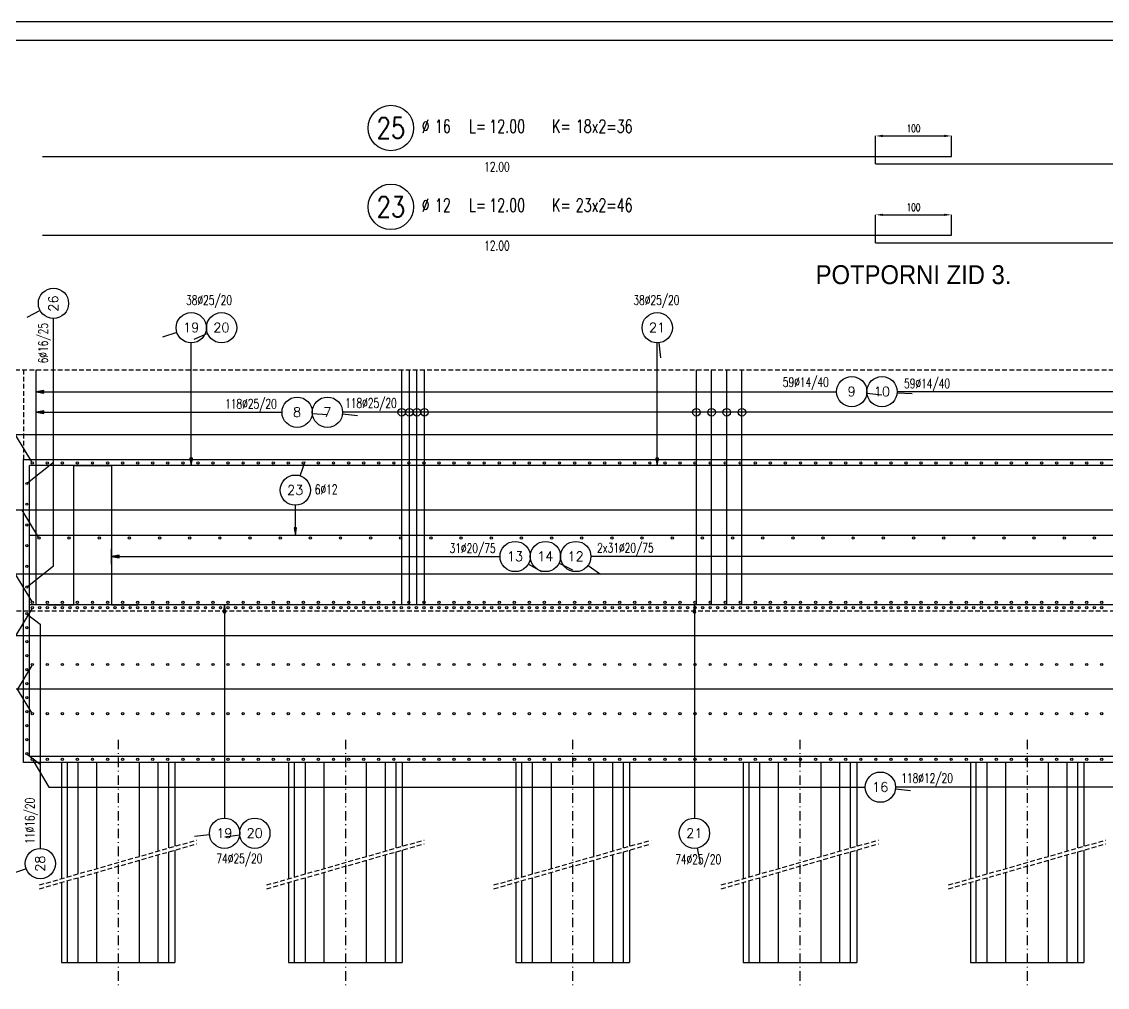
# Model space of a CAD drawing. Extents: x 3217 to 16371, y 373 to 2888.
# Drawn here: x 7930 to 9363, y 1613 to 2888 of the extents above; entities that cross this region are included whole.
import ezdxf
from ezdxf.enums import TextEntityAlignment as Align

# ---------------------------------------------------------------- set-up
doc = ezdxf.new("R2010")
doc.units = 0
doc.header["$LTSCALE"] = 50
doc.header["$PDMODE"] = 34
doc.header["$PDSIZE"] = 5
doc.linetypes.add('CENTER', pattern=[0.47, 0.25, -0.1, 0.02, -0.1])
doc.linetypes.add('HIDDEN2', pattern=[0.1875, 0.125, -0.0625])
doc.layers.get('DEFPOINTS').update_dxf_attribs({"linetype": 'CONTINUOUS'})
for name, color, linetype in [('ARM', 1, 'CONTINUOUS'), ('ARM-I', 6, 'CONTINUOUS'), ('BETON', 7, 'CONTINUOUS'), ('CRTICA', 7, 'CONTINUOUS'), ('KOTE', 4, 'CONTINUOUS'), ('NEVIDLJIVO', 9, 'HIDDEN2'), ('OSI', 2, 'CENTER'), ('TANKO', 8, 'CONTINUOUS'), ('TEKST', 7, 'CONTINUOUS')]:
    doc.layers.add(name, color=color, linetype=linetype)
doc.styles.add('KOTE', font='romans.shx', dxfattribs={"width": 0.7})
doc.styles.get("Standard").update_dxf_attribs({"font": 'romans.shx', "width": 0.9})
doc.dimstyles.new('M-50', dxfattribs={"dimscale": 50, "dimtxt": 0.2, "dimasz": 0.185, "dimexe": 0, "dimexo": 0, "dimgap": 0.1, "dimtad": 1, "dimdec": 0, "dimzin": 0, "dimdsep": 46, "dimtxsty": 'KOTE', "dimcen": 0.09, "dimclrd": 256, "dimclre": 256, "dimclrt": 2, "dimadec": 0, "dimazin": 0, "dimtfac": 1, "dimtdec": 0, "dimtix": 1, "dimtmove": 2, "dimatfit": 3, "dimfxl": 0, "dimtolj": 1, "dimtzin": 0, "dimarcsym": 0})

# ---------------------------------------------------------------- blocks, each defined once
blk = doc.blocks.new('POZ')
at = {"layer": 'ARM-I'}
blk.add_circle((0, 0), 0.6, dxfattribs=at)
at = {"layer": 'ARM', "width": 0.7}
for s, p in [('%%c', (0.814, -0.125)), ('L=', (2.064, -0.125)), ('K=', (4.256, -0.125))]:
    blk.add_text(s, height=0.35, dxfattribs=at).set_placement(p)
for tag, p in [('VA', (0.879, 0.435)), ('FI', (1.162, -0.13)), ('DUZ', (2.598, -0.13)), ('KOM', (4.881, -0.13))]:
    blk.add_attdef(tag, p, '', height=0.35, dxfattribs=at)
at = {"layer": 'ARM', "width": 0.7, "flags": 1}
for tag, p in [('TIP', (1.038, -0.896)), ('A', (1.162, -1.411)), ('B', (1.162, -1.918)), ('C', (1.162, -2.426)), ('D', (1.162, -2.934)), ('E', (1.162, -3.441)), ('F', (1.162, -3.949)), ('G', (1.162, -4.457)), ('H', (1.162, -4.964)), ('I', (1.162, -5.472)), ('J', (1.162, -5.98)), ('K', (1.162, -6.487)), ('L', (1.162, -6.995)), ('M', (1.162, -7.503)), ('N', (1.162, -8.011))]:
    blk.add_attdef(tag, p, '', height=0.35, dxfattribs=at)
at = {"layer": 'ARM-I', "width": 0.8}
blk.add_attdef('POZ', text='', height=0.55, dxfattribs=at).set_placement((0, 0), align=Align.MIDDLE)
blk = doc.blocks.new('*D365')
at = {"layer": 'DEFPOINTS', "color": 0}
for p in [(9156.9, 2633.1), (9056.9, 2596.1), (9156.9, 2606.1)]:
    blk.add_point(p, dxfattribs=at)
at = {"layer": 'TANKO', "lineweight": -2}
for p, q in [((9056.9, 2596.1), (9056.9, 2633.1)), ((9066.1, 2633.1), (9147.6, 2633.1)), ((9156.9, 2606.1), (9156.9, 2633.1))]:
    blk.add_line(p, q, dxfattribs=at)
at = {"layer": 'TANKO'}
for points in [[(9066.1, 2634.6), (9066.1, 2631.6), (9056.9, 2633.1)], [(9147.6, 2634.6), (9147.6, 2631.6), (9156.9, 2633.1)]]:
    blk.add_solid(points, dxfattribs=at)
at = {"layer": 'TANKO', "color": 2, "insert": (9106.9, 2643.1), "char_height": 10, "attachment_point": 5, "style": 'KOTE'}
blk.add_mtext('\\A1;100', dxfattribs=at)
blk = doc.blocks.new('*D367')
at = {"layer": 'DEFPOINTS', "color": 0}
for p in [(9156.9, 2737.2), (9156.9, 2710.2), (9056.9, 2700.2)]:
    blk.add_point(p, dxfattribs=at)
at = {"layer": 'TANKO', "lineweight": -2}
for p, q in [((9056.9, 2700.2), (9056.9, 2737.2)), ((9066.1, 2737.2), (9147.6, 2737.2)), ((9156.9, 2710.2), (9156.9, 2737.2))]:
    blk.add_line(p, q, dxfattribs=at)
at = {"layer": 'TANKO'}
for points in [[(9066.1, 2738.8), (9066.1, 2735.7), (9056.9, 2737.2)], [(9147.6, 2738.8), (9147.6, 2735.7), (9156.9, 2737.2)]]:
    blk.add_solid(points, dxfattribs=at)
at = {"layer": 'TANKO', "color": 2, "insert": (9106.9, 2747.2), "char_height": 10, "attachment_point": 5, "style": 'KOTE'}
blk.add_mtext('\\A1;100', dxfattribs=at)
blk = doc.blocks.new('P')
at = {"layer": 'KOTE'}
blk.add_circle((0, 0), 0.4, dxfattribs=at)
blk.add_attdef('P', text='', height=0.25, dxfattribs=at).set_placement((-0.004, 0.004), align=Align.MIDDLE)
blk = doc.blocks.new('S')
at = {"layer": 'KOTE', "color": 9}
blk.add_line((0, 1), (0, -1), dxfattribs=at)
blk.add_lwpolyline([(-1, 0.17), (-1, -0.17), (0, 0)], close=True, dxfattribs=at)
at = {"layer": 'KOTE', "color": 9, "linetype": 'ByBlock'}
blk.add_solid([(-1, 0.17), (-1, -0.17), (0, 0)], dxfattribs=at)
blk = doc.blocks.new('STR')
at = {"layer": 'KOTE', "color": 9}
blk.add_lwpolyline([(-1, 0.17), (-1, -0.17), (0, 0)], close=True, dxfattribs=at)
at = {"layer": 'KOTE', "color": 9, "linetype": 'ByBlock'}
blk.add_solid([(-1, 0.17), (-1, -0.17), (0, 0)], dxfattribs=at)

msp = doc.modelspace()

# ---------------------------------------------------------------- linework, layer by layer
at = {"layer": 'ARM'}
for p, q in [((7948.7, 2118), (7948.7, 2428.6)), ((8431.3, 2118), (8431.3, 2428.6)), ((8441.3, 2118), (8441.3, 2428.6)), ((8451.3, 2118), (8451.3, 2428.6)), ((8461.3, 2118), (8461.3, 2428.6)), ((8820.3, 2118), (8820.3, 2428.6)), ((8840.3, 2118), (8840.3, 2428.6)), ((8860.3, 2118), (8860.3, 2428.6)), ((8880.3, 2118), (8880.3, 2428.6)), ((10273.9, 2302), (7939.9, 2302)), ((7939.9, 1918), (7939.9, 2302)), ((7939.9, 2210), (10273.9, 2210)), ((10273.9, 2118), (7939.9, 2118)), ((10273.9, 1918), (7939.9, 1918))]:
    msp.add_line(p, q, dxfattribs=at)
msp.add_lwpolyline([(7963.6, 2118), (7998.2, 2118), (7998.2, 2302), (8048.2, 2302), (8048.2, 2118), (8082.9, 2118)], dxfattribs=at)
at = {"layer": 'ARM-I'}
for points in [[(7956.9, 2710.2), (9156.9, 2710.2)], [(9056.9, 2700.2), (10256.9, 2700.2)], [(7956.9, 2606.1), (9156.9, 2606.1)], [(9056.9, 2596.1), (10256.9, 2596.1)]]:
    msp.add_lwpolyline(points, dxfattribs=at)
at = {"layer": 'BETON'}
for p, q in [((7931.9, 2310), (10281.9, 2310)), ((7931.9, 1910), (7931.9, 2310)), ((10281.9, 1910), (7931.9, 1910)), ((7981.9, 1910), (7981.9, 1756.6)), ((8131.9, 1910), (8131.9, 1799.5)), ((8281.9, 1910), (8281.9, 1756.6)), ((8431.9, 1910), (8431.9, 1799.5)), ((8581.9, 1910), (8581.9, 1756.6)), ((8731.9, 1910), (8731.9, 1799.5)), ((8881.9, 1910), (8881.9, 1756.6)), ((9031.9, 1910), (9031.9, 1799.5)), ((9181.9, 1910), (9181.9, 1756.6)), ((9331.9, 1910), (9331.9, 1799.5)), ((8131.9, 1794.5), (8131.9, 1646.2)), ((8431.9, 1794.5), (8431.9, 1646.2)), ((8731.9, 1794.5), (8731.9, 1646.2)), ((9031.9, 1794.5), (9031.9, 1646.2)), ((9331.9, 1794.5), (9331.9, 1646.2)), ((7981.9, 1751.6), (7981.9, 1646.2)), ((8281.9, 1751.6), (8281.9, 1646.2)), ((8581.9, 1751.6), (8581.9, 1646.2)), ((8881.9, 1751.6), (8881.9, 1646.2)), ((9181.9, 1751.6), (9181.9, 1646.2)), ((7981.9, 1646.2), (8131.9, 1646.2)), ((8281.9, 1646.2), (8431.9, 1646.2)), ((8581.9, 1646.2), (8731.9, 1646.2)), ((8881.9, 1646.2), (9031.9, 1646.2)), ((9181.9, 1646.2), (9331.9, 1646.2))]:
    msp.add_line(p, q, dxfattribs=at)
for points in [[(3217.3, 373), (14130.3, 373), (14130.3, 2888), (3217.3, 2888)], [(3342.3, 398), (14105.3, 398), (14105.3, 2863), (3342.3, 2863)]]:
    msp.add_lwpolyline(points, close=True, dxfattribs=at)
at = {"layer": 'CRTICA'}
for p, q in [((7953.8, 2506.9), (7936.1, 2497.6)), ((8134.4, 2477.7), (8115.4, 2471.4)), ((8175, 2476.2), (8156.6, 2468.3)), ((8770.7, 2464.2), (8772.9, 2444.3)), ((9045.2, 2397.5), (9065.1, 2395.5)), ((9085.3, 2398.3), (9105.2, 2397.1)), ((8313.2, 2371), (8333.1, 2369.6)), ((8353.1, 2370.3), (8373, 2368.2)), ((8297.2, 2288.6), (8303.6, 2307.5)), ((8598.4, 2172.1), (8615.8, 2162.3)), ((8638.9, 2173.2), (8656.9, 2164.4)), ((8677.3, 2170.3), (8693.5, 2158.7)), ((9083.1, 1875.3), (9103, 1873)), ((8177.4, 1814.6), (8157.5, 1812.5)), ((8217.5, 1814), (8197.7, 1811.3)), ((8821.4, 1797), (8825.3, 1777.4)), ((7935.3, 1769.9), (7916.5, 1763.2))]:
    msp.add_line(p, q, dxfattribs=at)
at = {"layer": 'KOTE'}
for centre, radius in [((8431.3, 2372.4), 5), ((8441.3, 2372.4), 5), ((8451.3, 2372.4), 5), ((8461.3, 2372.4), 5), ((8820.3, 2372.4), 5), ((8840.3, 2372.4), 5), ((8860.3, 2372.4), 5), ((8880.3, 2372.4), 5), ((7943.5, 2305.6), 1.5), ((7963.3, 2305.6), 1.5), ((7983.2, 2305.6), 1.5), ((8003.1, 2305.6), 1.5), ((8023, 2305.6), 1.5), ((8042.9, 2305.6), 1.5), ((8062.8, 2305.6), 1.5), ((8082.7, 2305.6), 1.5), ((8102.6, 2305.6), 1.5), ((8122.4, 2305.6), 1.5), ((8142.3, 2305.6), 1.5), ((8162.2, 2305.6), 1.5), ((8182.1, 2305.6), 1.5), ((8202, 2305.6), 1.5), ((8221.9, 2305.6), 1.5), ((8241.8, 2305.6), 1.5), ((8261.7, 2305.6), 1.5), ((8281.5, 2305.6), 1.5), ((8301.4, 2305.6), 1.5), ((8321.3, 2305.6), 1.5), ((8341.2, 2305.6), 1.5), ((8361.1, 2305.6), 1.5), ((8381, 2305.6), 1.5), ((8400.9, 2305.6), 1.5), ((8420.8, 2305.6), 1.5), ((8440.6, 2305.6), 1.5), ((8460.5, 2305.6), 1.5), ((8480.4, 2305.6), 1.5), ((8500.3, 2305.6), 1.5), ((8520.2, 2305.6), 1.5), ((8540.1, 2305.6), 1.5), ((8560, 2305.6), 1.5), ((8579.8, 2305.6), 1.5), ((8599.7, 2305.6), 1.5), ((8619.6, 2305.6), 1.5), ((8639.5, 2305.6), 1.5), ((8659.4, 2305.6), 1.5), ((8679.3, 2305.6), 1.5), ((8699.2, 2305.6), 1.5), ((8719.1, 2305.6), 1.5), ((8738.9, 2305.6), 1.5), ((8758.8, 2305.6), 1.5), ((8778.7, 2305.6), 1.5), ((8798.6, 2305.6), 1.5), ((8818.5, 2305.6), 1.5), ((8838.4, 2305.6), 1.5), ((8858.3, 2305.6), 1.5), ((8878.2, 2305.6), 1.5), ((8898, 2305.6), 1.5), ((8917.9, 2305.6), 1.5), ((8937.8, 2305.6), 1.5), ((8957.7, 2305.6), 1.5), ((8977.6, 2305.6), 1.5), ((8997.5, 2305.6), 1.5), ((9017.4, 2305.6), 1.5), ((9037.3, 2305.6), 1.5), ((9057.1, 2305.6), 1.5), ((9077, 2305.6), 1.5), ((9096.9, 2305.6), 1.5), ((9116.8, 2305.6), 1.5), ((9136.7, 2305.6), 1.5), ((9156.6, 2305.6), 1.5), ((9176.5, 2305.6), 1.5), ((9196.4, 2305.6), 1.5), ((9216.2, 2305.6), 1.5), ((9236.1, 2305.6), 1.5), ((9256, 2305.6), 1.5), ((9275.9, 2305.6), 1.5), ((9295.8, 2305.6), 1.5), ((9315.7, 2305.6), 1.5), ((9335.6, 2305.6), 1.5), ((9355.4, 2305.6), 1.5), ((7936.3, 2278.4), 1.5), ((7936.3, 2251.1), 1.5), ((7936.3, 2223.7), 1.5), ((7952.3, 2206.4), 1.5), ((7992.1, 2206.4), 1.5), ((8031.9, 2206.4), 1.5), ((8071.7, 2206.4), 1.5), ((8111.5, 2206.4), 1.5), ((8151.3, 2206.4), 1.5), ((8191.1, 2206.4), 1.5), ((8231, 2206.4), 1.5), ((8270.8, 2206.4), 1.5), ((8310.6, 2206.4), 1.5), ((8350.4, 2206.4), 1.5), ((8390.2, 2206.4), 1.5), ((8430, 2206.4), 1.5), ((8469.8, 2206.4), 1.5), ((8509.6, 2206.4), 1.5), ((8549.5, 2206.4), 1.5), ((8589.3, 2206.4), 1.5), ((8629.1, 2206.4), 1.5), ((8668.9, 2206.4), 1.5), ((8708.7, 2206.4), 1.5), ((8748.5, 2206.4), 1.5), ((8788.3, 2206.4), 1.5), ((8828.2, 2206.4), 1.5), ((8868, 2206.4), 1.5), ((8907.8, 2206.4), 1.5), ((8947.6, 2206.4), 1.5), ((8987.4, 2206.4), 1.5), ((9027.2, 2206.4), 1.5), ((9067, 2206.4), 1.5), ((9106.9, 2206.4), 1.5), ((9146.7, 2206.4), 1.5), ((9186.5, 2206.4), 1.5), ((9226.3, 2206.4), 1.5), ((9266.1, 2206.4), 1.5), ((9305.9, 2206.4), 1.5), ((9345.7, 2206.4), 1.5), ((7936.3, 2196.3), 1.5), ((7936.3, 2169), 1.5), ((7936.3, 2141.6), 1.5), ((7943.5, 2121.6), 1.5), ((7963.3, 2121.6), 1.5), ((7983.2, 2121.6), 1.5), ((8003.1, 2121.6), 1.5), ((8023, 2121.6), 1.5), ((8042.9, 2121.6), 1.5), ((8062.8, 2121.6), 1.5), ((8082.7, 2121.6), 1.5), ((8102.6, 2121.6), 1.5), ((8122.4, 2121.6), 1.5), ((8142.3, 2121.6), 1.5), ((8162.2, 2121.6), 1.5), ((8182.1, 2121.6), 1.5), ((8202, 2121.6), 1.5), ((8221.9, 2121.6), 1.5), ((8241.8, 2121.6), 1.5), ((8261.7, 2121.6), 1.5), ((8281.5, 2121.6), 1.5), ((8301.4, 2121.6), 1.5), ((8321.3, 2121.6), 1.5), ((8341.2, 2121.6), 1.5), ((8361.1, 2121.6), 1.5), ((8381, 2121.6), 1.5), ((8400.9, 2121.6), 1.5), ((8420.8, 2121.6), 1.5), ((8440.6, 2121.6), 1.5), ((8460.5, 2121.6), 1.5), ((8480.4, 2121.6), 1.5), ((8500.3, 2121.6), 1.5), ((8520.2, 2121.6), 1.5), ((8540.1, 2121.6), 1.5), ((8560, 2121.6), 1.5), ((8579.8, 2121.6), 1.5), ((8599.7, 2121.6), 1.5), ((8619.6, 2121.6), 1.5), ((8639.5, 2121.6), 1.5), ((8659.4, 2121.6), 1.5), ((8679.3, 2121.6), 1.5), ((8699.2, 2121.6), 1.5), ((8719.1, 2121.6), 1.5), ((8738.9, 2121.6), 1.5), ((8758.8, 2121.6), 1.5), ((8778.7, 2121.6), 1.5), ((8798.6, 2121.6), 1.5), ((8818.5, 2121.6), 1.5), ((8838.4, 2121.6), 1.5), ((8858.3, 2121.6), 1.5), ((8878.2, 2121.6), 1.5), ((8898, 2121.6), 1.5), ((8917.9, 2121.6), 1.5), ((8937.8, 2121.6), 1.5), ((8957.7, 2121.6), 1.5), ((8977.6, 2121.6), 1.5), ((8997.5, 2121.6), 1.5), ((9017.4, 2121.6), 1.5), ((9037.3, 2121.6), 1.5), ((9057.1, 2121.6), 1.5), ((9077, 2121.6), 1.5), ((9096.9, 2121.6), 1.5), ((9116.8, 2121.6), 1.5), ((9136.7, 2121.6), 1.5), ((9156.6, 2121.6), 1.5), ((9176.5, 2121.6), 1.5), ((9196.4, 2121.6), 1.5), ((9216.2, 2121.6), 1.5), ((9236.1, 2121.6), 1.5), ((9256, 2121.6), 1.5), ((9275.9, 2121.6), 1.5), ((9295.8, 2121.6), 1.5), ((9315.7, 2121.6), 1.5), ((9335.6, 2121.6), 1.5), ((9355.4, 2121.6), 1.5), ((7936.3, 2106.4), 1.5), ((7943.5, 2114.4), 1.5), ((7953.4, 2114.4), 1.5), ((7963.3, 2114.4), 1.5), ((7973.3, 2114.4), 1.5), ((7983.2, 2114.4), 1.5), ((7993.2, 2114.4), 1.5), ((8003.1, 2114.4), 1.5), ((8013.1, 2114.4), 1.5), ((8023, 2114.4), 1.5), ((8033, 2114.4), 1.5), ((8042.9, 2114.4), 1.5), ((8052.8, 2114.4), 1.5), ((8062.8, 2114.4), 1.5), ((8072.7, 2114.4), 1.5), ((8082.7, 2114.4), 1.5), ((8092.6, 2114.4), 1.5), ((8102.6, 2114.4), 1.5), ((8112.5, 2114.4), 1.5), ((8122.4, 2114.4), 1.5), ((8132.4, 2114.4), 1.5), ((8142.3, 2114.4), 1.5), ((8152.3, 2114.4), 1.5), ((8162.2, 2114.4), 1.5), ((8172.2, 2114.4), 1.5), ((8182.1, 2114.4), 1.5), ((8192, 2114.4), 1.5), ((8202, 2114.4), 1.5), ((8211.9, 2114.4), 1.5), ((8221.9, 2114.4), 1.5), ((8231.8, 2114.4), 1.5), ((8241.8, 2114.4), 1.5), ((8251.7, 2114.4), 1.5), ((8261.7, 2114.4), 1.5), ((8271.6, 2114.4), 1.5), ((8281.5, 2114.4), 1.5), ((8291.5, 2114.4), 1.5), ((8301.4, 2114.4), 1.5), ((8311.4, 2114.4), 1.5), ((8321.3, 2114.4), 1.5), ((8331.3, 2114.4), 1.5), ((8341.2, 2114.4), 1.5), ((8351.1, 2114.4), 1.5), ((8361.1, 2114.4), 1.5), ((8371, 2114.4), 1.5), ((8381, 2114.4), 1.5), ((8390.9, 2114.4), 1.5), ((8400.9, 2114.4), 1.5), ((8410.8, 2114.4), 1.5), ((8420.8, 2114.4), 1.5), ((8430.7, 2114.4), 1.5), ((8440.6, 2114.4), 1.5), ((8450.6, 2114.4), 1.5), ((8460.5, 2114.4), 1.5), ((8470.5, 2114.4), 1.5), ((8480.4, 2114.4), 1.5), ((8490.4, 2114.4), 1.5), ((8500.3, 2114.4), 1.5), ((8510.2, 2114.4), 1.5), ((8520.2, 2114.4), 1.5), ((8530.1, 2114.4), 1.5), ((8540.1, 2114.4), 1.5), ((8550, 2114.4), 1.5), ((8560, 2114.4), 1.5), ((8569.9, 2114.4), 1.5), ((8579.8, 2114.4), 1.5), ((8589.8, 2114.4), 1.5), ((8599.7, 2114.4), 1.5), ((8609.7, 2114.4), 1.5), ((8619.6, 2114.4), 1.5), ((8629.6, 2114.4), 1.5), ((8639.5, 2114.4), 1.5), ((8649.5, 2114.4), 1.5), ((8659.4, 2114.4), 1.5), ((8669.3, 2114.4), 1.5), ((8679.3, 2114.4), 1.5), ((8689.2, 2114.4), 1.5), ((8699.2, 2114.4), 1.5), ((8709.1, 2114.4), 1.5), ((8719.1, 2114.4), 1.5), ((8729, 2114.4), 1.5), ((8738.9, 2114.4), 1.5), ((8748.9, 2114.4), 1.5), ((8758.8, 2114.4), 1.5), ((8768.8, 2114.4), 1.5), ((8778.7, 2114.4), 1.5), ((8788.7, 2114.4), 1.5), ((8798.6, 2114.4), 1.5), ((8808.6, 2114.4), 1.5), ((8818.5, 2114.4), 1.5), ((8828.4, 2114.4), 1.5), ((8838.4, 2114.4), 1.5), ((8848.3, 2114.4), 1.5), ((8858.3, 2114.4), 1.5), ((8868.2, 2114.4), 1.5), ((8878.2, 2114.4), 1.5), ((8888.1, 2114.4), 1.5), ((8898, 2114.4), 1.5), ((8908, 2114.4), 1.5), ((8917.9, 2114.4), 1.5), ((8927.9, 2114.4), 1.5), ((8937.8, 2114.4), 1.5), ((8947.8, 2114.4), 1.5), ((8957.7, 2114.4), 1.5), ((8967.6, 2114.4), 1.5), ((8977.6, 2114.4), 1.5), ((8987.5, 2114.4), 1.5), ((8997.5, 2114.4), 1.5), ((9007.4, 2114.4), 1.5), ((9017.4, 2114.4), 1.5), ((9027.3, 2114.4), 1.5), ((9037.3, 2114.4), 1.5), ((9047.2, 2114.4), 1.5), ((9057.1, 2114.4), 1.5), ((9067.1, 2114.4), 1.5), ((9077, 2114.4), 1.5), ((9087, 2114.4), 1.5), ((9096.9, 2114.4), 1.5), ((9106.9, 2114.4), 1.5), ((9116.8, 2114.4), 1.5), ((9126.7, 2114.4), 1.5), ((9136.7, 2114.4), 1.5), ((9146.6, 2114.4), 1.5), ((9156.6, 2114.4), 1.5), ((9166.5, 2114.4), 1.5), ((9176.5, 2114.4), 1.5), ((9186.4, 2114.4), 1.5), ((9196.4, 2114.4), 1.5), ((9206.3, 2114.4), 1.5), ((9216.2, 2114.4), 1.5), ((9226.2, 2114.4), 1.5), ((9236.1, 2114.4), 1.5), ((9246.1, 2114.4), 1.5), ((9256, 2114.4), 1.5), ((9266, 2114.4), 1.5), ((9275.9, 2114.4), 1.5), ((9285.8, 2114.4), 1.5), ((9295.8, 2114.4), 1.5), ((9305.7, 2114.4), 1.5), ((9315.7, 2114.4), 1.5), ((9325.6, 2114.4), 1.5), ((9335.6, 2114.4), 1.5), ((9345.5, 2114.4), 1.5), ((9355.4, 2114.4), 1.5), ((7936.3, 2087.9), 1.5), ((7936.3, 2069.5), 1.5), ((7936.3, 2051), 1.5), ((7943.5, 2039.4), 1.5), ((7963.3, 2039.4), 1.5), ((7983.2, 2039.4), 1.5), ((8003.1, 2039.4), 1.5), ((8023, 2039.4), 1.5), ((8042.9, 2039.4), 1.5), ((8062.8, 2039.4), 1.5), ((8082.7, 2039.4), 1.5), ((8102.6, 2039.4), 1.5), ((8122.4, 2039.4), 1.5), ((8142.3, 2039.4), 1.5), ((8162.2, 2039.4), 1.5), ((8182.1, 2039.4), 1.5), ((8202, 2039.4), 1.5), ((8221.9, 2039.4), 1.5), ((8241.8, 2039.4), 1.5), ((8261.7, 2039.4), 1.5), ((8281.5, 2039.4), 1.5), ((8301.4, 2039.4), 1.5), ((8321.3, 2039.4), 1.5), ((8341.2, 2039.4), 1.5), ((8361.1, 2039.4), 1.5), ((8381, 2039.4), 1.5), ((8400.9, 2039.4), 1.5), ((8420.8, 2039.4), 1.5), ((8440.6, 2039.4), 1.5), ((8460.5, 2039.4), 1.5), ((8480.4, 2039.4), 1.5), ((8500.3, 2039.4), 1.5), ((8520.2, 2039.4), 1.5), ((8540.1, 2039.4), 1.5), ((8560, 2039.4), 1.5), ((8579.8, 2039.4), 1.5), ((8599.7, 2039.4), 1.5), ((8619.6, 2039.4), 1.5), ((8639.5, 2039.4), 1.5), ((8659.4, 2039.4), 1.5), ((8679.3, 2039.4), 1.5), ((8699.2, 2039.4), 1.5), ((8719.1, 2039.4), 1.5), ((8738.9, 2039.4), 1.5), ((8758.8, 2039.4), 1.5), ((8778.7, 2039.4), 1.5), ((8798.6, 2039.4), 1.5), ((8818.5, 2039.4), 1.5), ((8838.4, 2039.4), 1.5), ((8858.3, 2039.4), 1.5), ((8878.2, 2039.4), 1.5), ((8898, 2039.4), 1.5), ((8917.9, 2039.4), 1.5), ((8937.8, 2039.4), 1.5), ((8957.7, 2039.4), 1.5), ((8977.6, 2039.4), 1.5), ((8997.5, 2039.4), 1.5), ((9017.4, 2039.4), 1.5), ((9037.3, 2039.4), 1.5), ((9057.1, 2039.4), 1.5), ((9077, 2039.4), 1.5), ((9096.9, 2039.4), 1.5), ((9116.8, 2039.4), 1.5), ((9136.7, 2039.4), 1.5), ((9156.6, 2039.4), 1.5), ((9176.5, 2039.4), 1.5), ((9196.4, 2039.4), 1.5), ((9216.2, 2039.4), 1.5), ((9236.1, 2039.4), 1.5), ((9256, 2039.4), 1.5), ((9275.9, 2039.4), 1.5), ((9295.8, 2039.4), 1.5), ((9315.7, 2039.4), 1.5), ((9335.6, 2039.4), 1.5), ((9355.4, 2039.4), 1.5), ((7936.3, 2032.5), 1.5), ((7936.3, 2014), 1.5), ((7936.3, 1995.5), 1.5), ((7936.3, 1977.1), 1.5), ((7943.5, 1974.4), 1.5), ((7963.3, 1974.4), 1.5), ((7983.2, 1974.4), 1.5), ((8003.1, 1974.4), 1.5), ((8023, 1974.4), 1.5), ((8042.9, 1974.4), 1.5), ((8062.8, 1974.4), 1.5), ((8082.7, 1974.4), 1.5), ((8102.6, 1974.4), 1.5), ((8122.4, 1974.4), 1.5), ((8142.3, 1974.4), 1.5), ((8162.2, 1974.4), 1.5), ((8182.1, 1974.4), 1.5), ((8202, 1974.4), 1.5), ((8221.9, 1974.4), 1.5), ((8241.8, 1974.4), 1.5), ((8261.7, 1974.4), 1.5), ((8281.5, 1974.4), 1.5), ((8301.4, 1974.4), 1.5), ((8321.3, 1974.4), 1.5), ((8341.2, 1974.4), 1.5), ((8361.1, 1974.4), 1.5), ((8381, 1974.4), 1.5), ((8400.9, 1974.4), 1.5), ((8420.8, 1974.4), 1.5), ((8440.6, 1974.4), 1.5), ((8460.5, 1974.4), 1.5), ((8480.4, 1974.4), 1.5), ((8500.3, 1974.4), 1.5), ((8520.2, 1974.4), 1.5), ((8540.1, 1974.4), 1.5), ((8560, 1974.4), 1.5), ((8579.8, 1974.4), 1.5), ((8599.7, 1974.4), 1.5), ((8619.6, 1974.4), 1.5), ((8639.5, 1974.4), 1.5), ((8659.4, 1974.4), 1.5), ((8679.3, 1974.4), 1.5), ((8699.2, 1974.4), 1.5), ((8719.1, 1974.4), 1.5), ((8738.9, 1974.4), 1.5), ((8758.8, 1974.4), 1.5), ((8778.7, 1974.4), 1.5), ((8798.6, 1974.4), 1.5), ((8818.5, 1974.4), 1.5), ((8838.4, 1974.4), 1.5), ((8858.3, 1974.4), 1.5), ((8878.2, 1974.4), 1.5), ((8898, 1974.4), 1.5), ((8917.9, 1974.4), 1.5), ((8937.8, 1974.4), 1.5), ((8957.7, 1974.4), 1.5), ((8977.6, 1974.4), 1.5), ((8997.5, 1974.4), 1.5), ((9017.4, 1974.4), 1.5), ((9037.3, 1974.4), 1.5), ((9057.1, 1974.4), 1.5), ((9077, 1974.4), 1.5), ((9096.9, 1974.4), 1.5), ((9116.8, 1974.4), 1.5), ((9136.7, 1974.4), 1.5), ((9156.6, 1974.4), 1.5), ((9176.5, 1974.4), 1.5), ((9196.4, 1974.4), 1.5), ((9216.2, 1974.4), 1.5), ((9236.1, 1974.4), 1.5), ((9256, 1974.4), 1.5), ((9275.9, 1974.4), 1.5), ((9295.8, 1974.4), 1.5), ((9315.7, 1974.4), 1.5), ((9335.6, 1974.4), 1.5), ((9355.4, 1974.4), 1.5), ((7936.3, 1958.6), 1.5), ((7936.3, 1940.1), 1.5), ((7936.3, 1921.6), 1.5), ((7943.5, 1914.4), 1.5), ((7963.3, 1914.4), 1.5), ((7983.2, 1914.4), 1.5), ((8003.1, 1914.4), 1.5), ((8023, 1914.4), 1.5), ((8042.9, 1914.4), 1.5), ((8062.8, 1914.4), 1.5), ((8082.7, 1914.4), 1.5), ((8102.6, 1914.4), 1.5), ((8122.4, 1914.4), 1.5), ((8142.3, 1914.4), 1.5), ((8162.2, 1914.4), 1.5), ((8182.1, 1914.4), 1.5), ((8202, 1914.4), 1.5), ((8221.9, 1914.4), 1.5), ((8241.8, 1914.4), 1.5), ((8261.7, 1914.4), 1.5), ((8281.5, 1914.4), 1.5), ((8301.4, 1914.4), 1.5), ((8321.3, 1914.4), 1.5), ((8341.2, 1914.4), 1.5), ((8361.1, 1914.4), 1.5), ((8381, 1914.4), 1.5), ((8400.9, 1914.4), 1.5), ((8420.8, 1914.4), 1.5), ((8440.6, 1914.4), 1.5), ((8460.5, 1914.4), 1.5), ((8480.4, 1914.4), 1.5), ((8500.3, 1914.4), 1.5), ((8520.2, 1914.4), 1.5), ((8540.1, 1914.4), 1.5), ((8560, 1914.4), 1.5), ((8579.8, 1914.4), 1.5), ((8599.7, 1914.4), 1.5), ((8619.6, 1914.4), 1.5), ((8639.5, 1914.4), 1.5), ((8659.4, 1914.4), 1.5), ((8679.3, 1914.4), 1.5), ((8699.2, 1914.4), 1.5), ((8719.1, 1914.4), 1.5), ((8738.9, 1914.4), 1.5), ((8758.8, 1914.4), 1.5), ((8778.7, 1914.4), 1.5), ((8798.6, 1914.4), 1.5), ((8818.5, 1914.4), 1.5), ((8838.4, 1914.4), 1.5), ((8858.3, 1914.4), 1.5), ((8878.2, 1914.4), 1.5), ((8898, 1914.4), 1.5), ((8917.9, 1914.4), 1.5), ((8937.8, 1914.4), 1.5), ((8957.7, 1914.4), 1.5), ((8977.6, 1914.4), 1.5), ((8997.5, 1914.4), 1.5), ((9017.4, 1914.4), 1.5), ((9037.3, 1914.4), 1.5), ((9057.1, 1914.4), 1.5), ((9077, 1914.4), 1.5), ((9096.9, 1914.4), 1.5), ((9116.8, 1914.4), 1.5), ((9136.7, 1914.4), 1.5), ((9156.6, 1914.4), 1.5), ((9176.5, 1914.4), 1.5), ((9196.4, 1914.4), 1.5), ((9216.2, 1914.4), 1.5), ((9236.1, 1914.4), 1.5), ((9256, 1914.4), 1.5), ((9275.9, 1914.4), 1.5), ((9295.8, 1914.4), 1.5), ((9315.7, 1914.4), 1.5), ((9335.6, 1914.4), 1.5), ((9355.4, 1914.4), 1.5)]:
    msp.add_circle(centre, radius, dxfattribs=at)
at = {"layer": 'NEVIDLJIVO'}
for p, q in [((4995.9, 2428.6), (10311.9, 2428.6)), ((7931.9, 2428.6), (7931.9, 2310)), ((10281.9, 2110), (5025.9, 2110)), ((7953, 1748.4), (8160.7, 1807.7)), ((8253, 1748.4), (8460.7, 1807.7)), ((8553, 1748.4), (8760.7, 1807.7)), ((8853, 1748.4), (9060.7, 1807.7)), ((9153, 1748.4), (9360.7, 1807.7)), ((7953, 1743.4), (8160.7, 1802.7)), ((8253, 1743.4), (8460.7, 1802.7)), ((8553, 1743.4), (8760.7, 1802.7)), ((8853, 1743.4), (9060.7, 1802.7)), ((9153, 1743.4), (9360.7, 1802.7))]:
    msp.add_line(p, q, dxfattribs=at)
at = {"layer": 'OSI'}
for p, q in [((8056.9, 1940), (8056.9, 1616.2)), ((8356.9, 1940), (8356.9, 1616.2)), ((8656.9, 1940), (8656.9, 1616.2)), ((8956.9, 1940), (8956.9, 1616.2)), ((9256.9, 1940), (9256.9, 1616.2))]:
    msp.add_line(p, q, dxfattribs=at)
at = {"layer": 'TANKO'}
for p, q in [((7971.5, 2169.7), (7971.5, 2496.2)), ((8153.4, 2302), (8153.4, 2464)), ((8768.5, 2302), (8768.5, 2464)), ((7948.7, 2399.5), (9005.3, 2399.6)), ((10265.1, 2399.6), (9085.3, 2399.6)), ((7948.7, 2372.4), (8273.2, 2372.4)), ((10265.1, 2372.4), (8353.2, 2372.4)), ((10248.2, 2342.5), (7827.7, 2342.5)), ((7942.7, 2306.9), (7921.4, 2342.5)), ((7937.4, 2279.3), (7971.5, 2306.5)), ((10239.4, 2243.3), (7827.7, 2243.3)), ((7951.5, 2207.7), (7930.2, 2243.3)), ((8290.8, 2210), (8290.8, 2249.6)), ((8048.2, 2182), (8561, 2182)), ((10165.5, 2182), (8681, 2182)), ((7937.4, 2142.5), (7971.5, 2169.7)), ((10248.2, 2158.5), (7827.7, 2158.5)), ((7942.7, 2122.9), (7921.4, 2158.5)), ((7942.7, 2113.1), (7921.4, 2077.5)), ((8197.3, 2118), (8197.3, 1836.7)), ((8817.6, 2118), (8817.6, 1836.7)), ((7937.4, 2105.5), (7954.1, 2092.5)), ((7954.1, 2092.5), (7954.1, 1796.7)), ((10248.2, 2077.5), (7827.7, 2077.5)), ((7942.7, 2038.1), (7924.1, 2006.9)), ((10250.9, 2006.9), (7827.7, 2006.9)), ((7942.7, 1975.7), (7924.1, 2006.9)), ((7937.4, 1920.7), (7954.1, 1907.7)), ((7944.2, 1913.1), (7965.5, 1877.5)), ((7989.8, 1758.9), (7989.8, 1910)), ((8004, 1763), (8004, 1910)), ((8028.8, 1770.1), (8028.8, 1910)), ((8084.9, 1786.1), (8084.9, 1910)), ((8109.8, 1793.2), (8109.8, 1910)), ((8123.9, 1797.2), (8123.9, 1910)), ((8289.8, 1758.9), (8289.8, 1910)), ((8304, 1763), (8304, 1910)), ((8328.8, 1770.1), (8328.8, 1910)), ((8384.9, 1786.1), (8384.9, 1910)), ((8409.8, 1793.2), (8409.8, 1910)), ((8423.9, 1797.2), (8423.9, 1910)), ((8589.8, 1758.9), (8589.8, 1910)), ((8604, 1763), (8604, 1910)), ((8628.8, 1770.1), (8628.8, 1910)), ((8684.9, 1786.1), (8684.9, 1910)), ((8709.8, 1793.2), (8709.8, 1910)), ((8723.9, 1797.2), (8723.9, 1910)), ((8889.8, 1758.9), (8889.8, 1910)), ((8904, 1763), (8904, 1910)), ((8928.8, 1770.1), (8928.8, 1910)), ((8984.9, 1786.1), (8984.9, 1910)), ((9009.8, 1793.2), (9009.8, 1910)), ((9023.9, 1797.2), (9023.9, 1910)), ((9189.8, 1758.9), (9189.8, 1910)), ((9204, 1763), (9204, 1910)), ((9228.8, 1770.1), (9228.8, 1910)), ((9284.9, 1786.1), (9284.9, 1910)), ((9309.8, 1793.2), (9309.8, 1910)), ((9323.9, 1797.2), (9323.9, 1910)), ((7965.5, 1877.5), (9043.2, 1877.5)), ((10248.2, 1877.5), (9083.2, 1877.5)), ((8123.9, 1646.2), (8123.9, 1792.2)), ((8423.9, 1646.2), (8423.9, 1792.2)), ((8723.9, 1646.2), (8723.9, 1792.2)), ((9023.9, 1646.2), (9023.9, 1792.2)), ((9323.9, 1646.2), (9323.9, 1792.2)), ((8084.9, 1646.2), (8084.9, 1781.1)), ((8109.8, 1646.2), (8109.8, 1788.2)), ((8384.9, 1646.2), (8384.9, 1781.1)), ((8409.8, 1646.2), (8409.8, 1788.2)), ((8684.9, 1646.2), (8684.9, 1781.1)), ((8709.8, 1646.2), (8709.8, 1788.2)), ((8984.9, 1646.2), (8984.9, 1781.1)), ((9009.8, 1646.2), (9009.8, 1788.2)), ((9284.9, 1646.2), (9284.9, 1781.1)), ((9309.8, 1646.2), (9309.8, 1788.2)), ((8028.8, 1646.2), (8028.8, 1765.1)), ((8328.8, 1646.2), (8328.8, 1765.1)), ((8628.8, 1646.2), (8628.8, 1765.1)), ((8928.8, 1646.2), (8928.8, 1765.1)), ((9228.8, 1646.2), (9228.8, 1765.1)), ((7989.8, 1646.2), (7989.8, 1753.9)), ((8004, 1646.2), (8004, 1758)), ((8289.8, 1646.2), (8289.8, 1753.9)), ((8304, 1646.2), (8304, 1758)), ((8589.8, 1646.2), (8589.8, 1753.9)), ((8604, 1646.2), (8604, 1758)), ((8889.8, 1646.2), (8889.8, 1753.9)), ((8904, 1646.2), (8904, 1758)), ((9189.8, 1646.2), (9189.8, 1753.9)), ((9204, 1646.2), (9204, 1758))]:
    msp.add_line(p, q, dxfattribs=at)

# ---------------------------------------------------------------- block references
at = {"layer": 'KOTE', "xscale": 50, "yscale": 50, "zscale": 50}
for p, values in [((8416.9, 2747.7), {'POZ': '25', 'FI': '16', 'DUZ': '12.00', 'KOM': '18x2=36'}), ((8416.9, 2643.6), {'POZ': '23', 'FI': '12', 'DUZ': '12.00', 'KOM': '23x2=46'})]:
    msp.add_blockref('POZ', p, dxfattribs=at).add_auto_attribs(values)
at = {"layer": 'KOTE'}
ref = msp.add_blockref('P', (7971.5, 2516.2), dxfattribs=dict(at, xscale=50, yscale=50, zscale=50, rotation=90))
ref.add_attrib('P', '26', dxfattribs={"height": 12.5, "rotation": 90}).set_placement((7971.3, 2516), align=Align.MIDDLE)
ref = msp.add_blockref('P', (8153.4, 2484), dxfattribs=dict(at, xscale=50, yscale=50, zscale=50))
ref.add_attrib('P', '19', dxfattribs={"height": 12.5}).set_placement((8153.2, 2484.3), align=Align.MIDDLE)
ref = msp.add_blockref('P', (8193.4, 2484), dxfattribs=dict(at, xscale=50, yscale=50, zscale=50))
ref.add_attrib('P', '20', dxfattribs={"height": 12.5}).set_placement((8193.2, 2484.3), align=Align.MIDDLE)
ref = msp.add_blockref('P', (8768.5, 2484), dxfattribs=dict(at, xscale=50, yscale=50, zscale=50))
ref.add_attrib('P', '21', dxfattribs={"height": 12.5}).set_placement((8768.3, 2484.3), align=Align.MIDDLE)
at = {"layer": 'KOTE', "xscale": 10, "yscale": 10, "zscale": 10}
for name, p, rotation in [('S', (7948.7, 2399.5), 180), ('S', (7948.7, 2372.4), 180), ('STR', (8153.4, 2302), 270), ('STR', (8768.5, 2302), 270), ('STR', (8290.8, 2210), 270), ('S', (8048.2, 2182), 180), ('STR', (8197.3, 2118), 90), ('STR', (8817.6, 2118), 90)]:
    msp.add_blockref(name, p, dxfattribs=dict(at, rotation=rotation))
at = {"layer": 'KOTE'}
ref = msp.add_blockref('P', (9025.3, 2399.6), dxfattribs=dict(at, xscale=50, yscale=50, zscale=50))
ref.add_attrib('P', '9', dxfattribs={"height": 12.5}).set_placement((9025.1, 2399.8), align=Align.MIDDLE)
ref = msp.add_blockref('P', (9065.3, 2399.6), dxfattribs=dict(at, xscale=50, yscale=50, zscale=50))
ref.add_attrib('P', '10', dxfattribs={"height": 12.5}).set_placement((9065.1, 2399.8), align=Align.MIDDLE)
ref = msp.add_blockref('P', (8293.2, 2372.4), dxfattribs=dict(at, xscale=50, yscale=50, zscale=50))
ref.add_attrib('P', '8', dxfattribs={"height": 12.5}).set_placement((8293.1, 2372.6), align=Align.MIDDLE)
ref = msp.add_blockref('P', (8333.2, 2372.4), dxfattribs=dict(at, xscale=50, yscale=50, zscale=50))
ref.add_attrib('P', '7', dxfattribs={"height": 12.5}).set_placement((8333.1, 2372.6), align=Align.MIDDLE)
ref = msp.add_blockref('P', (8290.8, 2269.6), dxfattribs=dict(at, xscale=50, yscale=50, zscale=50))
ref.add_attrib('P', '23', dxfattribs={"height": 12.5}).set_placement((8290.6, 2269.8), align=Align.MIDDLE)
ref = msp.add_blockref('P', (8581, 2182), dxfattribs=dict(at, xscale=50, yscale=50, zscale=50))
ref.add_attrib('P', '13', dxfattribs={"height": 12.5}).set_placement((8580.8, 2182.2), align=Align.MIDDLE)
ref = msp.add_blockref('P', (8621, 2182), dxfattribs=dict(at, xscale=50, yscale=50, zscale=50))
ref.add_attrib('P', '14', dxfattribs={"height": 12.5}).set_placement((8620.8, 2182.2), align=Align.MIDDLE)
ref = msp.add_blockref('P', (8661, 2182), dxfattribs=dict(at, xscale=50, yscale=50, zscale=50))
ref.add_attrib('P', '12', dxfattribs={"height": 12.5}).set_placement((8660.8, 2182.2), align=Align.MIDDLE)
ref = msp.add_blockref('P', (9063.2, 1877.5), dxfattribs=dict(at, xscale=50, yscale=50, zscale=50))
ref.add_attrib('P', '16', dxfattribs={"height": 12.5}).set_placement((9063, 1877.7), align=Align.MIDDLE)
ref = msp.add_blockref('P', (8197.3, 1816.7), dxfattribs=dict(at, xscale=50, yscale=50, zscale=50))
ref.add_attrib('P', '19', dxfattribs={"height": 12.5}).set_placement((8197.1, 1816.9), align=Align.MIDDLE)
ref = msp.add_blockref('P', (8237.3, 1816.7), dxfattribs=dict(at, xscale=50, yscale=50, zscale=50))
ref.add_attrib('P', '20', dxfattribs={"height": 12.5}).set_placement((8237.1, 1816.9), align=Align.MIDDLE)
ref = msp.add_blockref('P', (8817.6, 1816.7), dxfattribs=dict(at, xscale=50, yscale=50, zscale=50))
ref.add_attrib('P', '21', dxfattribs={"height": 12.5}).set_placement((8817.4, 1816.9), align=Align.MIDDLE)
ref = msp.add_blockref('P', (7954.1, 1776.7), dxfattribs=dict(at, xscale=50, yscale=50, zscale=50, rotation=90))
ref.add_attrib('P', '28', dxfattribs={"height": 12.5, "rotation": 90}).set_placement((7953.9, 1776.5), align=Align.MIDDLE)

# ---------------------------------------------------------------- texts
at = {"layer": 'KOTE', "style": 'KOTE', "width": 0.7}
for s, p in [('12.00', (8556.9, 2696.5)), ('12.00', (8556.9, 2592.3)), ('38%%c25/20', (8176.9, 2519.6)), ('38%%c25/20', (8767.5, 2519.6)), ('59%%c14/40', (8964.7, 2411.4)), ('59%%c14/40', (9124.8, 2409.6)), ('118%%c25/20', (8232.2, 2382.7)), ('118%%c25/20', (8390.6, 2383.7)), ('6%%c12', (8331.5, 2270.6)), ('31%%c20/75', (8524.8, 2192)), ('2x31%%c20/75', (8726.5, 2192.5)), ('118%%c12/20', (9124.8, 1888.5)), ('74%%c25/20', (8217, 1782.4)), ('74%%c25/20', (8822.6, 1781.3))]:
    msp.add_text(s, height=12.5, dxfattribs=at).set_placement(p, align=Align.MIDDLE)
msp.add_text('6%%c16/25', height=12.5, rotation=90, dxfattribs=at).set_placement((7964, 2490.2), align=Align.RIGHT)
msp.add_text('11%%c16/20', height=12.5, rotation=90, dxfattribs=at).set_placement((7946.6, 1802.7))
at = {"layer": 'TEKST', "insert": (9106.9, 2553.9), "char_height": 25, "attachment_point": 5}
msp.add_mtext('{\\fArial|b0|i0|c238|p34;POTPORNI ZID 3.}', dxfattribs=at)

# ---------------------------------------------------------------- dimensions: what is measured, and where the dimension line sits
at = {"layer": 'TANKO'}
for base, p1, p2, picture, middle in [((9156.9, 2737.2), (9056.9, 2700.2), (9156.9, 2710.2), '*D367', (9106.9, 2747.2)), ((9156.9, 2633.1), (9056.9, 2596.1), (9156.9, 2606.1), '*D365', (9106.9, 2643.1))]:
    dim = msp.add_linear_dim(base=base, p1=p1, p2=p2, dimstyle='M-50', dxfattribs=at)
    dim.commit()
    dim.dimension.update_dxf_attribs({"geometry": picture, "text_midpoint": middle})

doc.saveas('drawing.dxf')
